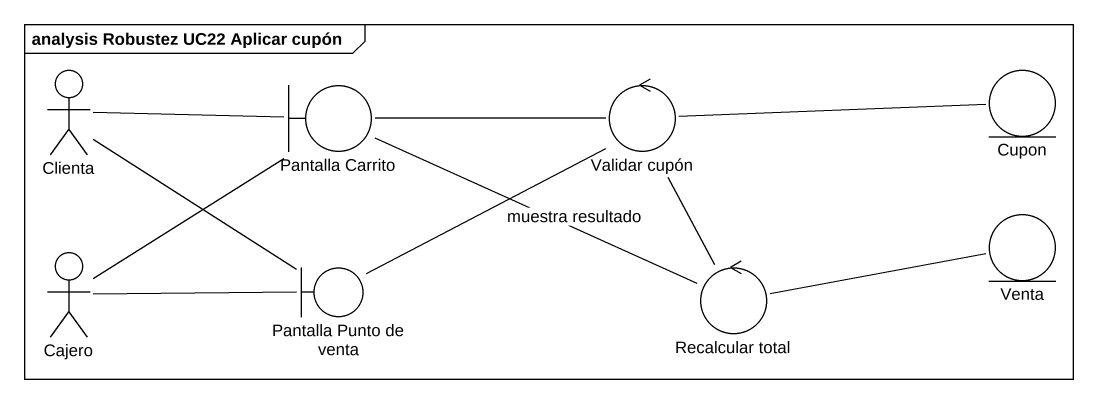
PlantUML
@startuml
mainframe analysis Robustez UC22 Aplicar cupón
actor Clienta
boundary "Pantalla Carrito" as Pantalla_Carrito
control "Validar cupón" as Validar_cupón
entity Cupon
entity Venta
actor Cajero
boundary "Pantalla Punto de venta" as Pantalla_Punto_de_venta
control "Recalcular total" as Recalcular_total
Clienta -right- Pantalla_Carrito
Clienta -- Pantalla_Punto_de_venta
Pantalla_Carrito -right- Validar_cupón
Validar_cupón -right- Cupon
Validar_cupón -- Recalcular_total
Cajero -up- Pantalla_Carrito
Cajero -right- Pantalla_Punto_de_venta
Pantalla_Punto_de_venta -up- Validar_cupón
Recalcular_total -left- Pantalla_Carrito : muestra resultado
Recalcular_total -right- Venta
@enduml
